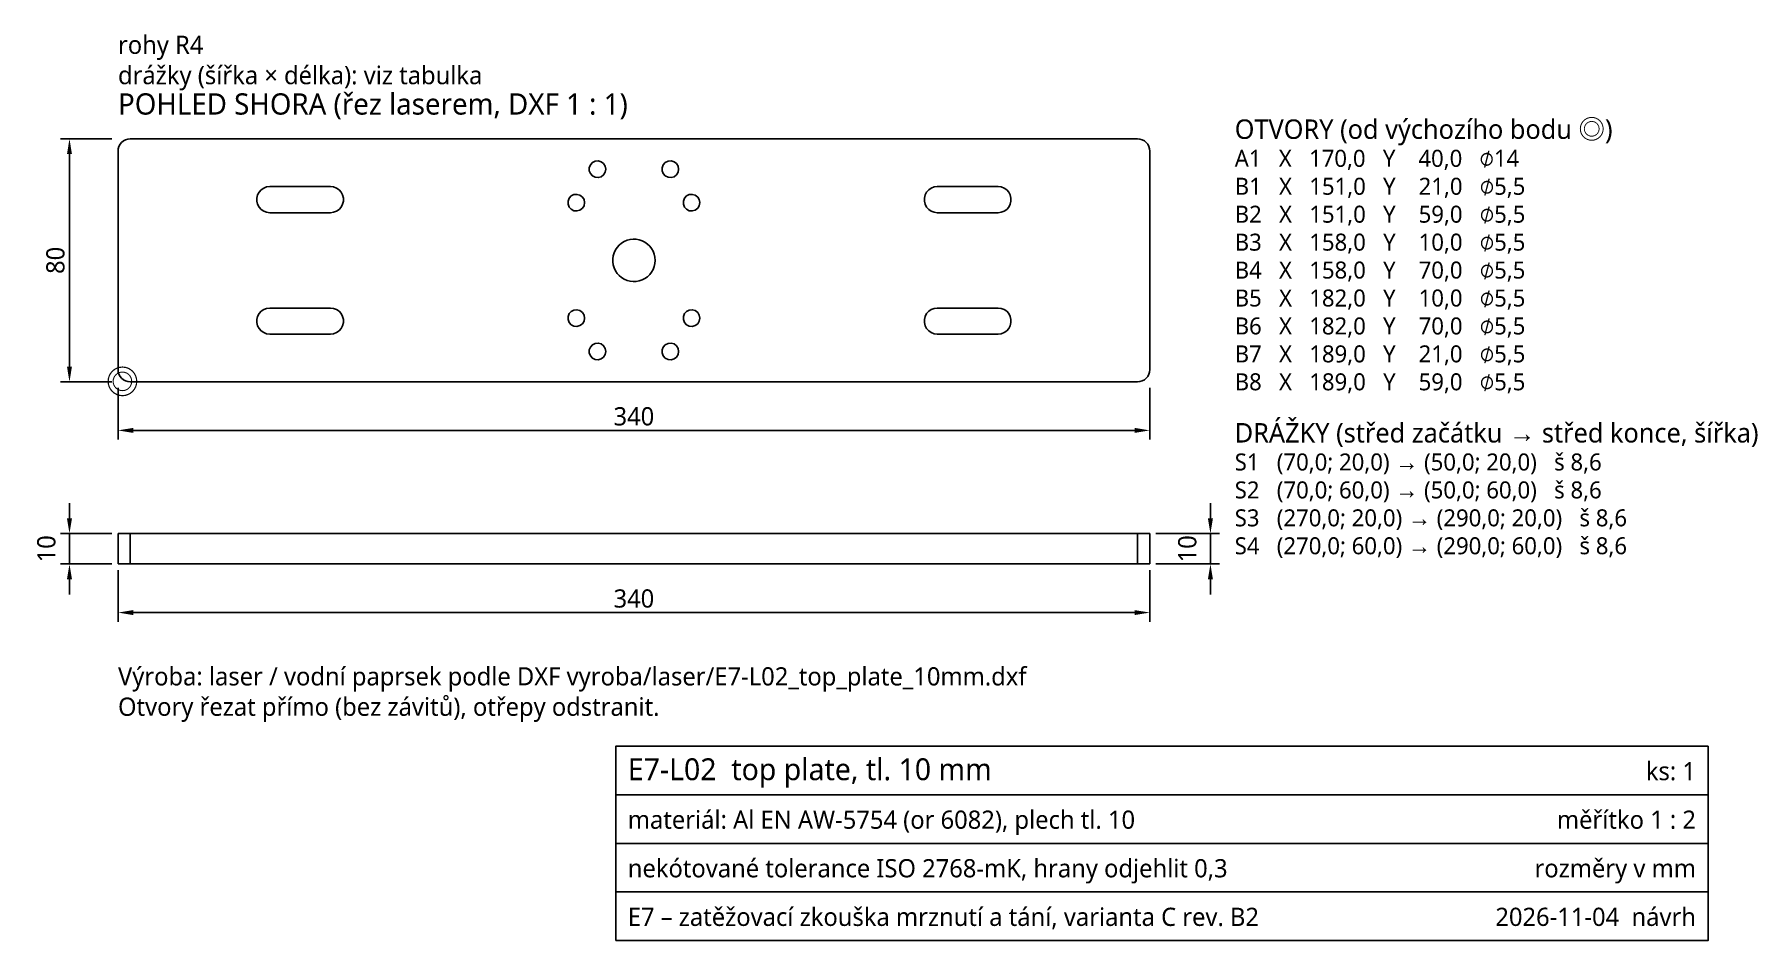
# Model space of a CAD drawing. Header units: millimetres. Extents: x 22 to 590, y 16 to 314.
import ezdxf
from ezdxf.enums import TextEntityAlignment as Align

# ---------------------------------------------------------------- set-up
doc = ezdxf.new("R2010")
doc.units = ezdxf.units.MM
doc.header["$LTSCALE"] = 2
doc.linetypes.add('DASHED', pattern=[1.524, 1.27, -0.254])
for name, color, linetype, true_color in [('DIM', 7, 'CONTINUOUS', 0x000000), ('FRAME', 7, 'CONTINUOUS', 0x000000), ('OUTLINE', 7, 'CONTINUOUS', 0x000000), ('TEXT', 7, 'CONTINUOUS', 0x000000)]:
    doc.layers.add(name, color=color, linetype=linetype, true_color=true_color)
doc.layers.add('HIDDEN', color=8, linetype='DASHED')
doc.styles.add('OpenSans', font='OpenSans-Regular.ttf')
doc.dimstyles.new('E7', dxfattribs={"dimtxt": 6, "dimasz": 5, "dimexe": 3, "dimexo": 2, "dimgap": 1.6, "dimtad": 1, "dimtxsty": 'OpenSans', "dimcen": 2.5, "dimclrd": 256, "dimclre": 256, "dimclrt": 256, "dimazin": 3, "dimtfac": 1, "dimtmove": 0, "dimatfit": 3})

msp = doc.modelspace()

# ---------------------------------------------------------------- linework, layer by layer
at = {"layer": 'FRAME'}
msp.add_lwpolyline([(214, 16), (574, 16), (574, 80), (214, 80)], close=True, dxfattribs=at)
for points in [[(214, 64), (574, 64)], [(214, 48), (574, 48)], [(214, 32), (574, 32)]]:
    msp.add_lwpolyline(points, dxfattribs=at)
at = {"layer": 'HIDDEN'}
for points in [[(54, 280), (53.22, 279.923), (52.469, 279.696), (51.778, 279.326), (51.172, 278.828), (50.674, 278.222), (50.304, 277.531), (50.077, 276.78), (50, 276)], [(386, 280), (54, 280)], [(390, 276), (389.923, 276.78), (389.696, 277.531), (389.326, 278.222), (388.828, 278.828), (388.222, 279.326), (387.531, 279.696), (386.78, 279.923), (386, 280)], [(50, 276), (50, 204)], [(210.75, 270), (210.564, 270.993), (210.032, 271.853), (209.226, 272.462), (208.254, 272.738), (207.247, 272.645), (206.343, 272.195), (205.662, 271.448), (205.297, 270.505), (205.297, 269.495), (205.662, 268.552), (206.343, 267.805), (207.247, 267.355), (208.254, 267.262), (209.226, 267.538), (210.032, 268.147), (210.564, 269.007), (210.75, 270)], [(234.75, 270), (234.564, 270.993), (234.032, 271.853), (233.226, 272.462), (232.254, 272.738), (231.247, 272.645), (230.343, 272.195), (229.662, 271.448), (229.297, 270.505), (229.297, 269.495), (229.662, 268.552), (230.343, 267.805), (231.247, 267.355), (232.254, 267.262), (233.226, 267.538), (234.032, 268.147), (234.564, 269.007), (234.75, 270)], [(390, 204), (390, 276)], [(100, 255.7), (98.971, 255.825), (98.002, 256.193), (97.149, 256.781), (96.461, 257.557), (95.979, 258.475), (95.731, 259.482), (95.731, 260.518), (95.979, 261.525), (96.461, 262.443), (97.149, 263.219), (98.002, 263.807), (98.971, 264.175), (100, 264.3)], [(100, 264.3), (120, 264.3)], [(120, 264.3), (121.029, 264.175), (121.998, 263.807), (122.851, 263.219), (123.539, 262.443), (124.021, 261.525), (124.269, 260.518), (124.269, 259.482), (124.021, 258.475), (123.539, 257.557), (122.851, 256.781), (121.998, 256.193), (121.029, 255.825), (120, 255.7)], [(203.75, 259), (203.564, 259.993), (203.032, 260.853), (202.226, 261.462), (201.254, 261.738), (200.247, 261.645), (199.343, 261.195), (198.662, 260.448), (198.297, 259.505), (198.297, 258.495), (198.662, 257.552), (199.343, 256.805), (200.247, 256.355), (201.254, 256.262), (202.226, 256.538), (203.032, 257.147), (203.564, 258.007), (203.75, 259)], [(241.75, 259), (241.564, 259.993), (241.032, 260.853), (240.226, 261.462), (239.254, 261.738), (238.247, 261.645), (237.343, 261.195), (236.662, 260.448), (236.297, 259.505), (236.297, 258.495), (236.662, 257.552), (237.343, 256.805), (238.247, 256.355), (239.254, 256.262), (240.226, 256.538), (241.032, 257.147), (241.564, 258.007), (241.75, 259)], [(320, 255.7), (318.971, 255.825), (318.002, 256.193), (317.149, 256.781), (316.461, 257.557), (315.979, 258.475), (315.731, 259.482), (315.731, 260.518), (315.979, 261.525), (316.461, 262.443), (317.149, 263.219), (318.002, 263.807), (318.971, 264.175), (320, 264.3)], [(320, 264.3), (340, 264.3)], [(340, 264.3), (341.029, 264.175), (341.998, 263.807), (342.851, 263.219), (343.539, 262.443), (344.021, 261.525), (344.269, 260.518), (344.269, 259.482), (344.021, 258.475), (343.539, 257.557), (342.851, 256.781), (341.998, 256.193), (341.029, 255.825), (340, 255.7)], [(120, 255.7), (100, 255.7)], [(340, 255.7), (320, 255.7)], [(227, 240), (226.925, 241.019), (226.703, 242.017), (226.338, 242.971), (225.838, 243.862), (225.213, 244.671), (224.478, 245.381), (223.647, 245.975), (222.738, 246.442), (221.771, 246.772), (220.766, 246.958), (219.744, 246.995), (218.729, 246.884), (217.74, 246.625), (216.799, 246.225), (215.927, 245.693), (215.141, 245.039), (214.46, 244.278), (213.896, 243.426), (213.462, 242.501), (213.167, 241.522), (213.019, 240.511), (213.019, 239.489), (213.167, 238.478), (213.462, 237.499), (213.896, 236.574), (214.46, 235.722), (215.141, 234.961), (215.927, 234.307), (216.799, 233.775), (217.74, 233.375), (218.729, 233.116), (219.744, 233.005), (220.766, 233.042), (221.771, 233.228), (222.738, 233.558), (223.647, 234.025), (224.478, 234.619), (225.213, 235.329), (225.838, 236.138), (226.338, 237.029), (226.703, 237.983), (226.925, 238.981), (227, 240)], [(100, 215.7), (98.971, 215.825), (98.002, 216.193), (97.149, 216.781), (96.461, 217.557), (95.979, 218.475), (95.731, 219.482), (95.731, 220.518), (95.979, 221.525), (96.461, 222.443), (97.149, 223.219), (98.002, 223.807), (98.971, 224.175), (100, 224.3)], [(100, 224.3), (120, 224.3)], [(120, 224.3), (121.029, 224.175), (121.998, 223.807), (122.851, 223.219), (123.539, 222.443), (124.021, 221.525), (124.269, 220.518), (124.269, 219.482), (124.021, 218.475), (123.539, 217.557), (122.851, 216.781), (121.998, 216.193), (121.029, 215.825), (120, 215.7)], [(203.75, 221), (203.564, 221.993), (203.032, 222.853), (202.226, 223.462), (201.254, 223.738), (200.247, 223.645), (199.343, 223.195), (198.662, 222.448), (198.297, 221.505), (198.297, 220.495), (198.662, 219.552), (199.343, 218.805), (200.247, 218.355), (201.254, 218.262), (202.226, 218.538), (203.032, 219.147), (203.564, 220.007), (203.75, 221)], [(241.75, 221), (241.564, 221.993), (241.032, 222.853), (240.226, 223.462), (239.254, 223.738), (238.247, 223.645), (237.343, 223.195), (236.662, 222.448), (236.297, 221.505), (236.297, 220.495), (236.662, 219.552), (237.343, 218.805), (238.247, 218.355), (239.254, 218.262), (240.226, 218.538), (241.032, 219.147), (241.564, 220.007), (241.75, 221)], [(320, 215.7), (318.971, 215.825), (318.002, 216.193), (317.149, 216.781), (316.461, 217.557), (315.979, 218.475), (315.731, 219.482), (315.731, 220.518), (315.979, 221.525), (316.461, 222.443), (317.149, 223.219), (318.002, 223.807), (318.971, 224.175), (320, 224.3)], [(320, 224.3), (340, 224.3)], [(340, 224.3), (341.029, 224.175), (341.998, 223.807), (342.851, 223.219), (343.539, 222.443), (344.021, 221.525), (344.269, 220.518), (344.269, 219.482), (344.021, 218.475), (343.539, 217.557), (342.851, 216.781), (341.998, 216.193), (341.029, 215.825), (340, 215.7)], [(120, 215.7), (100, 215.7)], [(210.75, 210), (210.564, 210.993), (210.032, 211.853), (209.226, 212.462), (208.254, 212.738), (207.247, 212.645), (206.343, 212.195), (205.662, 211.448), (205.297, 210.505), (205.297, 209.495), (205.662, 208.552), (206.343, 207.805), (207.247, 207.355), (208.254, 207.262), (209.226, 207.538), (210.032, 208.147), (210.564, 209.007), (210.75, 210)], [(234.75, 210), (234.564, 210.993), (234.032, 211.853), (233.226, 212.462), (232.254, 212.738), (231.247, 212.645), (230.343, 212.195), (229.662, 211.448), (229.297, 210.505), (229.297, 209.495), (229.662, 208.552), (230.343, 207.805), (231.247, 207.355), (232.254, 207.262), (233.226, 207.538), (234.032, 208.147), (234.564, 209.007), (234.75, 210)], [(340, 215.7), (320, 215.7)], [(54, 200), (53.22, 200.077), (52.469, 200.304), (51.778, 200.674), (51.172, 201.172), (50.674, 201.778), (50.304, 202.469), (50.077, 203.22), (50, 204)], [(54, 200), (386, 200)], [(386, 200), (386.78, 200.077), (387.531, 200.304), (388.222, 200.674), (388.828, 201.172), (389.326, 201.778), (389.696, 202.469), (389.923, 203.22), (390, 204)]]:
    msp.add_lwpolyline(points, dxfattribs=at)
at = {"layer": 'OUTLINE'}
for points in [[(54, 280), (53.22, 279.923), (52.469, 279.696), (51.778, 279.326), (51.172, 278.828), (50.674, 278.222), (50.304, 277.531), (50.077, 276.78), (50, 276)], [(386, 280), (54, 280)], [(390, 276), (389.923, 276.78), (389.696, 277.531), (389.326, 278.222), (388.828, 278.828), (388.222, 279.326), (387.531, 279.696), (386.78, 279.923), (386, 280)], [(50, 276), (50, 204)], [(210.75, 270), (210.564, 270.993), (210.032, 271.853), (209.226, 272.462), (208.254, 272.738), (207.247, 272.645), (206.343, 272.195), (205.662, 271.448), (205.297, 270.505), (205.297, 269.495), (205.662, 268.552), (206.343, 267.805), (207.247, 267.355), (208.254, 267.262), (209.226, 267.538), (210.032, 268.147), (210.564, 269.007), (210.75, 270)], [(234.75, 270), (234.564, 270.993), (234.032, 271.853), (233.226, 272.462), (232.254, 272.738), (231.247, 272.645), (230.343, 272.195), (229.662, 271.448), (229.297, 270.505), (229.297, 269.495), (229.662, 268.552), (230.343, 267.805), (231.247, 267.355), (232.254, 267.262), (233.226, 267.538), (234.032, 268.147), (234.564, 269.007), (234.75, 270)], [(390, 204), (390, 276)], [(100, 255.7), (98.971, 255.825), (98.002, 256.193), (97.149, 256.781), (96.461, 257.557), (95.979, 258.475), (95.731, 259.482), (95.731, 260.518), (95.979, 261.525), (96.461, 262.443), (97.149, 263.219), (98.002, 263.807), (98.971, 264.175), (100, 264.3)], [(100, 264.3), (120, 264.3)], [(120, 264.3), (121.029, 264.175), (121.998, 263.807), (122.851, 263.219), (123.539, 262.443), (124.021, 261.525), (124.269, 260.518), (124.269, 259.482), (124.021, 258.475), (123.539, 257.557), (122.851, 256.781), (121.998, 256.193), (121.029, 255.825), (120, 255.7)], [(203.75, 259), (203.564, 259.993), (203.032, 260.853), (202.226, 261.462), (201.254, 261.738), (200.247, 261.645), (199.343, 261.195), (198.662, 260.448), (198.297, 259.505), (198.297, 258.495), (198.662, 257.552), (199.343, 256.805), (200.247, 256.355), (201.254, 256.262), (202.226, 256.538), (203.032, 257.147), (203.564, 258.007), (203.75, 259)], [(241.75, 259), (241.564, 259.993), (241.032, 260.853), (240.226, 261.462), (239.254, 261.738), (238.247, 261.645), (237.343, 261.195), (236.662, 260.448), (236.297, 259.505), (236.297, 258.495), (236.662, 257.552), (237.343, 256.805), (238.247, 256.355), (239.254, 256.262), (240.226, 256.538), (241.032, 257.147), (241.564, 258.007), (241.75, 259)], [(320, 255.7), (318.971, 255.825), (318.002, 256.193), (317.149, 256.781), (316.461, 257.557), (315.979, 258.475), (315.731, 259.482), (315.731, 260.518), (315.979, 261.525), (316.461, 262.443), (317.149, 263.219), (318.002, 263.807), (318.971, 264.175), (320, 264.3)], [(320, 264.3), (340, 264.3)], [(340, 264.3), (341.029, 264.175), (341.998, 263.807), (342.851, 263.219), (343.539, 262.443), (344.021, 261.525), (344.269, 260.518), (344.269, 259.482), (344.021, 258.475), (343.539, 257.557), (342.851, 256.781), (341.998, 256.193), (341.029, 255.825), (340, 255.7)], [(120, 255.7), (100, 255.7)], [(340, 255.7), (320, 255.7)], [(227, 240), (226.925, 241.019), (226.703, 242.017), (226.338, 242.971), (225.838, 243.862), (225.213, 244.671), (224.478, 245.381), (223.647, 245.975), (222.738, 246.442), (221.771, 246.772), (220.766, 246.958), (219.744, 246.995), (218.729, 246.884), (217.74, 246.625), (216.799, 246.225), (215.927, 245.693), (215.141, 245.039), (214.46, 244.278), (213.896, 243.426), (213.462, 242.501), (213.167, 241.522), (213.019, 240.511), (213.019, 239.489), (213.167, 238.478), (213.462, 237.499), (213.896, 236.574), (214.46, 235.722), (215.141, 234.961), (215.927, 234.307), (216.799, 233.775), (217.74, 233.375), (218.729, 233.116), (219.744, 233.005), (220.766, 233.042), (221.771, 233.228), (222.738, 233.558), (223.647, 234.025), (224.478, 234.619), (225.213, 235.329), (225.838, 236.138), (226.338, 237.029), (226.703, 237.983), (226.925, 238.981), (227, 240)], [(100, 215.7), (98.971, 215.825), (98.002, 216.193), (97.149, 216.781), (96.461, 217.557), (95.979, 218.475), (95.731, 219.482), (95.731, 220.518), (95.979, 221.525), (96.461, 222.443), (97.149, 223.219), (98.002, 223.807), (98.971, 224.175), (100, 224.3)], [(100, 224.3), (120, 224.3)], [(120, 224.3), (121.029, 224.175), (121.998, 223.807), (122.851, 223.219), (123.539, 222.443), (124.021, 221.525), (124.269, 220.518), (124.269, 219.482), (124.021, 218.475), (123.539, 217.557), (122.851, 216.781), (121.998, 216.193), (121.029, 215.825), (120, 215.7)], [(203.75, 221), (203.564, 221.993), (203.032, 222.853), (202.226, 223.462), (201.254, 223.738), (200.247, 223.645), (199.343, 223.195), (198.662, 222.448), (198.297, 221.505), (198.297, 220.495), (198.662, 219.552), (199.343, 218.805), (200.247, 218.355), (201.254, 218.262), (202.226, 218.538), (203.032, 219.147), (203.564, 220.007), (203.75, 221)], [(241.75, 221), (241.564, 221.993), (241.032, 222.853), (240.226, 223.462), (239.254, 223.738), (238.247, 223.645), (237.343, 223.195), (236.662, 222.448), (236.297, 221.505), (236.297, 220.495), (236.662, 219.552), (237.343, 218.805), (238.247, 218.355), (239.254, 218.262), (240.226, 218.538), (241.032, 219.147), (241.564, 220.007), (241.75, 221)], [(320, 215.7), (318.971, 215.825), (318.002, 216.193), (317.149, 216.781), (316.461, 217.557), (315.979, 218.475), (315.731, 219.482), (315.731, 220.518), (315.979, 221.525), (316.461, 222.443), (317.149, 223.219), (318.002, 223.807), (318.971, 224.175), (320, 224.3)], [(320, 224.3), (340, 224.3)], [(340, 224.3), (341.029, 224.175), (341.998, 223.807), (342.851, 223.219), (343.539, 222.443), (344.021, 221.525), (344.269, 220.518), (344.269, 219.482), (344.021, 218.475), (343.539, 217.557), (342.851, 216.781), (341.998, 216.193), (341.029, 215.825), (340, 215.7)], [(120, 215.7), (100, 215.7)], [(210.75, 210), (210.564, 210.993), (210.032, 211.853), (209.226, 212.462), (208.254, 212.738), (207.247, 212.645), (206.343, 212.195), (205.662, 211.448), (205.297, 210.505), (205.297, 209.495), (205.662, 208.552), (206.343, 207.805), (207.247, 207.355), (208.254, 207.262), (209.226, 207.538), (210.032, 208.147), (210.564, 209.007), (210.75, 210)], [(234.75, 210), (234.564, 210.993), (234.032, 211.853), (233.226, 212.462), (232.254, 212.738), (231.247, 212.645), (230.343, 212.195), (229.662, 211.448), (229.297, 210.505), (229.297, 209.495), (229.662, 208.552), (230.343, 207.805), (231.247, 207.355), (232.254, 207.262), (233.226, 207.538), (234.032, 208.147), (234.564, 209.007), (234.75, 210)], [(340, 215.7), (320, 215.7)], [(54, 200), (53.22, 200.077), (52.469, 200.304), (51.778, 200.674), (51.172, 201.172), (50.674, 201.778), (50.304, 202.469), (50.077, 203.22), (50, 204)], [(54, 200), (386, 200)], [(386, 200), (386.78, 200.077), (387.531, 200.304), (388.222, 200.674), (388.828, 201.172), (389.326, 201.778), (389.696, 202.469), (389.923, 203.22), (390, 204)], [(50, 140), (50, 150)], [(54, 150), (53.5, 150), (53, 150), (52.5, 150), (52, 150), (51.5, 150), (51, 150), (50.5, 150), (50, 150)], [(54, 150), (386, 150)], [(54, 140), (54, 150)], [(386, 150), (386.5, 150), (387, 150), (387.5, 150), (388, 150), (388.5, 150), (389, 150), (389.5, 150), (390, 150)], [(386, 140), (386, 150)], [(390, 140), (390, 150)], [(54, 140), (53.5, 140), (53, 140), (52.5, 140), (52, 140), (51.5, 140), (51, 140), (50.5, 140), (50, 140)], [(54, 140), (386, 140)], [(386, 140), (386.5, 140), (387, 140), (387.5, 140), (388, 140), (388.5, 140), (389, 140), (389.5, 140), (390, 140)]]:
    msp.add_lwpolyline(points, dxfattribs=at)

# ---------------------------------------------------------------- texts
at = {"layer": 'TEXT', "style": 'OpenSans'}
for s, height, p in [('rohy R4', 6, (50, 308)), ('drážky (šířka × délka): viz tabulka', 6, (50, 298)), ('POHLED SHORA (řez laserem, DXF 1 : 1)', 7, (50, 288)), ('OTVORY (od výchozího bodu ◎)', 6.4, (418, 280)), ('A1   X   170,0   Y    40,0   ⌀14', 5.6, (418, 270.8)), ('B1   X   151,0   Y    21,0   ⌀5,5', 5.6, (418, 261.6)), ('B2   X   151,0   Y    59,0   ⌀5,5', 5.6, (418, 252.4)), ('B3   X   158,0   Y    10,0   ⌀5,5', 5.6, (418, 243.2)), ('B4   X   158,0   Y    70,0   ⌀5,5', 5.6, (418, 234)), ('B5   X   182,0   Y    10,0   ⌀5,5', 5.6, (418, 224.8)), ('B6   X   182,0   Y    70,0   ⌀5,5', 5.6, (418, 215.6)), ('B7   X   189,0   Y    21,0   ⌀5,5', 5.6, (418, 206.4)), ('◎', 8, (46, 196)), ('B8   X   189,0   Y    59,0   ⌀5,5', 5.6, (418, 197.2)), ('DRÁŽKY (střed začátku → střed konce, šířka)', 6.4, (418, 180)), ('S1   (70,0; 20,0) → (50,0; 20,0)   š 8,6', 5.6, (418, 170.8)), ('S2   (70,0; 60,0) → (50,0; 60,0)   š 8,6', 5.6, (418, 161.6)), ('S3   (270,0; 20,0) → (290,0; 20,0)   š 8,6', 5.6, (418, 152.4)), ('S4   (270,0; 60,0) → (290,0; 60,0)   š 8,6', 5.6, (418, 143.2)), ('Výroba: laser / vodní paprsek podle DXF vyroba/laser/E7-L02_top_plate_10mm.dxf', 6, (50, 100)), ('Otvory řezat přímo (bez závitů), otřepy odstranit.', 6, (50, 90)), ('E7-L02  top plate, tl. 10 mm', 7.2, (218, 68.8)), ('materiál: Al EN AW-5754 (or 6082), plech tl. 10', 6, (218, 52.8)), ('nekótované tolerance ISO 2768-mK, hrany odjehlit 0,3', 6, (218, 36.8)), ('E7 – zatěžovací zkouška mrznutí a tání, varianta C rev. B2', 6, (218, 20.8))]:
    msp.add_text(s, height=height, dxfattribs=at).set_placement(p)
for s, p in [('ks: 1', (570, 68.8)), ('měřítko 1 : 2', (570, 52.8)), ('rozměry v mm', (570, 36.8)), ('2026-11-04  návrh', (570, 20.8))]:
    msp.add_text(s, height=6, dxfattribs=at).set_placement(p, align=Align.RIGHT)

# ---------------------------------------------------------------- dimensions: what is measured, and where the dimension line sits
at = {"layer": 'DIM'}
for base, p1, p2 in [((34, 200), (50, 200), (50, 280)), ((34, 140), (50, 140), (50, 150)), ((410, 140), (390, 140), (390, 150))]:
    msp.add_linear_dim(base=base, p1=p1, p2=p2, angle=90, dimstyle='E7', dxfattribs=at).render()
for base, p1, p2 in [((50, 184), (50, 200), (390, 200)), ((50, 124), (50, 140), (390, 140))]:
    msp.add_linear_dim(base=base, p1=p1, p2=p2, dimstyle='E7', dxfattribs=at).render()

doc.saveas('drawing.dxf')
